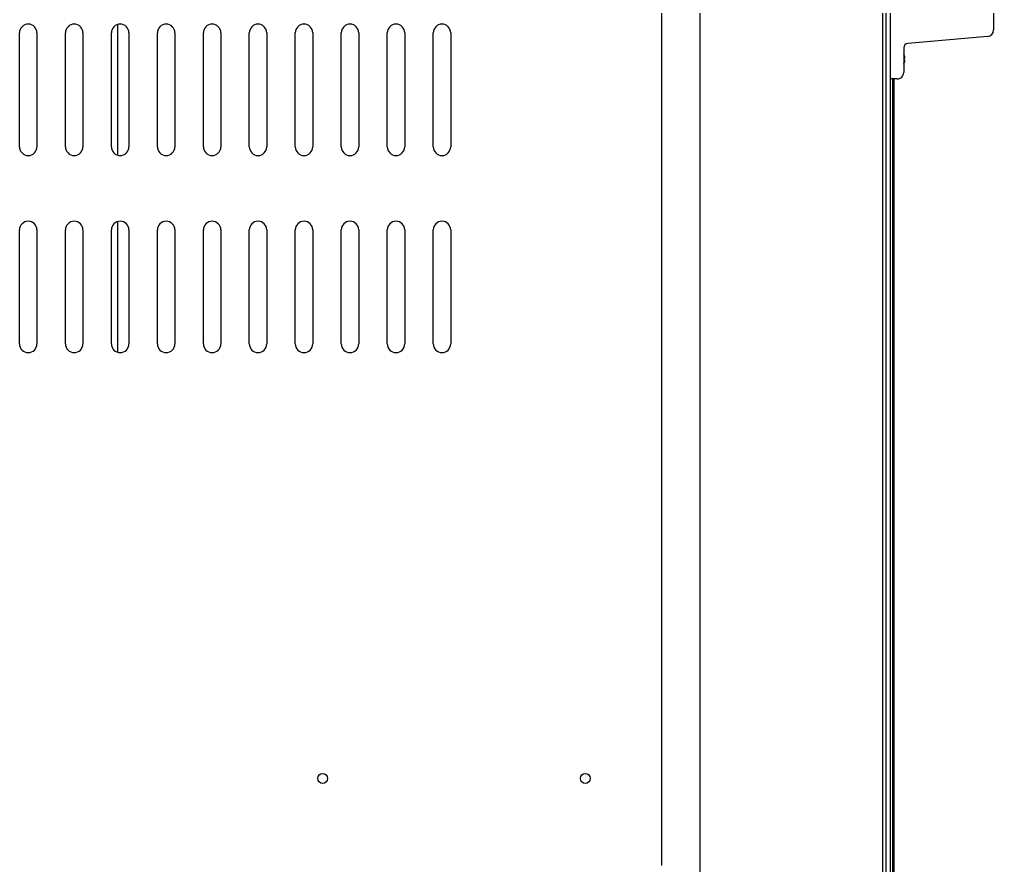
# Model space of a CAD drawing. Header units: millimetres. Extents: x 900 to 7803, y 2935 to 8583.
# Drawn here: x 5076.5 to 5521.5, y 7917.2 to 8303.6 of the extents above; entities that cross this region are included whole.
import ezdxf

# ---------------------------------------------------------------- set-up
doc = ezdxf.new("R2010")
doc.units = ezdxf.units.MM
doc.header["$LTSCALE"] = 676.148
doc.layers.get('0').update_dxf_attribs({"linetype": 'CONTINUOUS'})
doc.layers.add('ASSI', color=7, linetype='CONTINUOUS')
doc.layers.add('GEOM', color=7, linetype='CONTINUOUS')

msp = doc.modelspace()

# ---------------------------------------------------------------- linework, layer by layer
at = {"linetype": 'Continuous'}
for p, q in [((5370.02, 7917.22), (5370.02, 8473.04)), ((5387.52, 7742.22), (5387.52, 8325.29)), ((5471.02, 7742.22), (5471.02, 8323.59))]:
    msp.add_line(p, q, dxfattribs=at)
at = {"color": 7, "linetype": 'Continuous'}
for p, q in [((5472.52, 7742.22), (5472.52, 8325.29)), ((5121.52, 8241.6), (5121.52, 8301.34)), ((5480.52, 8285.97), (5481.01, 8285.97)), ((5481.02, 8286.04), (5481.02, 8286.07)), ((5481.01, 8284.97), (5480.52, 8284.97)), ((5481.02, 8284.9), (5481.01, 8284.97)), ((5121.52, 8151.6), (5121.52, 8211.34))]:
    msp.add_line(p, q, dxfattribs=at)
for centre, radius, start, end in [((5476.41, 8285.29), 4.75, 28.9685, 30.2183), ((5476.42, 8285.29), 4.75, 28.0074, 28.9684), ((5476.42, 8285.29), 4.75, 26.6813, 28.0074), ((5476.42, 8285.29), 4.74, 25.5402, 26.6812), ((5476.42, 8285.29), 4.74, 24.5722, 25.5402), ((5476.43, 8285.3), 4.73, 23.3175, 24.5722), ((5476.43, 8285.3), 4.73, 22.5474, 23.3174), ((5476.44, 8285.3), 4.72, 21.0025, 22.5476), ((5476.45, 8285.3), 4.72, 20.5181, 21.0023), ((5476.46, 8285.31), 4.7, 18.4656, 20.5187), ((5476.48, 8285.31), 4.68, 17.3773, 18.465), ((5476.49, 8285.32), 4.67, 16.3949, 17.3772), ((5476.52, 8285.33), 4.64, 14.3176, 16.3964), ((5479.03, 8286.22), 2.01, 5.1401, 7.2744), ((5479.02, 8286.23), 2.01, 352.7259, 354.7415), ((5479.05, 8286.22), 1.98, 4.2856, 5.1372), ((5479.06, 8286.22), 1.97, 3.0233, 4.286), ((5479.06, 8286.22), 1.97, 355.3984, 356.7833), ((5479.07, 8286.22), 1.96, 1.9964, 3.0228), ((5479.08, 8286.22), 1.95, 0.9261, 1.9964), ((5479.08, 8286.22), 1.95, 358.8459, 0.9258), ((5479.08, 8286.22), 1.96, 357.6233, 358.8455), ((5479.07, 8286.22), 1.96, 356.7841, 357.6235), ((5476.41, 8285.66), 4.75, 329.7816, 331.0315), ((5476.42, 8285.66), 4.75, 331.0316, 331.9926), ((5476.42, 8285.66), 4.75, 331.9926, 333.3187), ((5476.42, 8285.66), 4.74, 333.3188, 334.4598), ((5476.42, 8285.65), 4.74, 334.4598, 335.4278), ((5476.43, 8285.65), 4.73, 335.4278, 336.6825), ((5476.43, 8285.65), 4.73, 336.6826, 337.4526), ((5476.44, 8285.65), 4.72, 337.4524, 338.9975), ((5476.45, 8285.64), 4.72, 338.9977, 339.4819), ((5476.46, 8285.64), 4.7, 339.4813, 341.5344), ((5476.48, 8285.63), 4.68, 341.535, 342.6227), ((5476.49, 8285.63), 4.67, 342.6228, 343.6051), ((5476.52, 8285.62), 4.64, 343.6036, 345.6824), ((5479.03, 8284.73), 2.01, 352.7256, 354.8598), ((5479.05, 8284.72), 1.98, 4.6009, 5.2558), ((5479.06, 8284.72), 1.97, 3.2166, 4.6016), ((5479.06, 8284.72), 1.97, 355.714, 356.9767), ((5479.05, 8284.73), 1.98, 354.8627, 355.7144), ((5479.07, 8284.72), 1.96, 2.3765, 3.2159), ((5479.08, 8284.72), 1.95, 1.1544, 2.3767), ((5479.08, 8284.72), 1.95, 359.0741, 1.1541), ((5479.08, 8284.72), 1.95, 358.0037, 359.0738), ((5479.07, 8284.72), 1.96, 356.9771, 358.0037)]:
    msp.add_arc(centre, radius, start, end, dxfattribs=at)
at = {"layer": 'ASSI', "linetype": 'Continuous'}
for centre in [(5215.02, 7956.97), (5335.02, 7956.97)]:
    msp.add_circle(centre, 2.25, dxfattribs=at)
at = {"layer": 'GEOM', "color": 7, "linetype": 'Continuous'}
for p, q in [((5521.52, 8397.22), (5521.52, 8298.81)), ((5518.78, 8295.82), (5482.34, 8292.63)), ((5480.52, 8290.64), (5480.52, 8279.42)), ((5477.47, 8276.42), (5474.52, 8276.47))]:
    msp.add_line(p, q, dxfattribs=at)
at = {"layer": 'GEOM', "linetype": 'Continuous'}
for p, q in [((5474.52, 7697.02), (5474.52, 8327.96)), ((5076.52, 8245.47), (5076.52, 8297.47)), ((5084.52, 8297.47), (5084.52, 8245.47)), ((5097.52, 8245.47), (5097.52, 8297.47)), ((5105.52, 8297.47), (5105.52, 8245.47)), ((5118.52, 8245.47), (5118.52, 8297.47)), ((5126.52, 8297.47), (5126.52, 8245.47)), ((5139.52, 8245.47), (5139.52, 8297.47)), ((5147.52, 8297.47), (5147.52, 8245.47)), ((5160.52, 8245.47), (5160.52, 8297.47)), ((5168.52, 8297.47), (5168.52, 8245.47)), ((5181.52, 8245.47), (5181.52, 8297.47)), ((5189.52, 8297.47), (5189.52, 8245.47)), ((5202.52, 8245.47), (5202.52, 8297.47)), ((5210.52, 8297.47), (5210.52, 8245.47)), ((5223.52, 8245.47), (5223.52, 8297.47)), ((5231.52, 8297.47), (5231.52, 8245.47)), ((5244.52, 8245.47), (5244.52, 8297.47)), ((5252.52, 8297.47), (5252.52, 8245.47)), ((5265.52, 8245.47), (5265.52, 8297.47)), ((5273.52, 8297.47), (5273.52, 8245.47)), ((5475.34, 8276.46), (5475.34, 7681.97)), ((5476.02, 8276.45), (5476.02, 7678.97)), ((5076.52, 8155.47), (5076.52, 8207.47)), ((5084.52, 8207.47), (5084.52, 8155.47)), ((5097.52, 8155.47), (5097.52, 8207.47)), ((5105.52, 8207.47), (5105.52, 8155.47)), ((5118.52, 8155.47), (5118.52, 8207.47)), ((5126.52, 8207.47), (5126.52, 8155.47)), ((5139.52, 8155.47), (5139.52, 8207.47)), ((5147.52, 8207.47), (5147.52, 8155.47)), ((5160.52, 8155.47), (5160.52, 8207.47)), ((5168.52, 8207.47), (5168.52, 8155.47)), ((5181.52, 8155.47), (5181.52, 8207.47)), ((5189.52, 8207.47), (5189.52, 8155.47)), ((5202.52, 8155.47), (5202.52, 8207.47)), ((5210.52, 8207.47), (5210.52, 8155.47)), ((5223.52, 8155.47), (5223.52, 8207.47)), ((5231.52, 8207.47), (5231.52, 8155.47)), ((5244.52, 8155.47), (5244.52, 8207.47)), ((5252.52, 8207.47), (5252.52, 8155.47)), ((5265.52, 8155.47), (5265.52, 8207.47)), ((5273.52, 8207.47), (5273.52, 8155.47))]:
    msp.add_line(p, q, dxfattribs=at)
for centre, start, end in [((5080.52, 8297.47), 0, 180), ((5101.52, 8297.47), 0, 180), ((5122.52, 8297.47), 0, 180), ((5143.52, 8297.47), 0, 180), ((5164.52, 8297.47), 0, 180), ((5185.52, 8297.47), 0, 180), ((5206.52, 8297.47), 0, 180), ((5227.52, 8297.47), 0, 180), ((5248.52, 8297.47), 0, 180), ((5269.52, 8297.47), 0, 180), ((5080.52, 8245.47), 180, 360), ((5101.52, 8245.47), 180, 360), ((5122.52, 8245.47), 180, 360), ((5143.52, 8245.47), 180, 360), ((5164.52, 8245.47), 180, 360), ((5185.52, 8245.47), 180, 360), ((5206.52, 8245.47), 180, 360), ((5227.52, 8245.47), 180, 360), ((5248.52, 8245.47), 180, 360), ((5269.52, 8245.47), 180, 360), ((5080.52, 8207.47), 0, 180), ((5101.52, 8207.47), 0, 180), ((5122.52, 8207.47), 0, 180), ((5143.52, 8207.47), 0, 180), ((5164.52, 8207.47), 0, 180), ((5185.52, 8207.47), 0, 180), ((5206.52, 8207.47), 0, 180), ((5227.52, 8207.47), 0, 180), ((5248.52, 8207.47), 0, 180), ((5269.52, 8207.47), 0, 180), ((5080.52, 8155.47), 180, 360), ((5101.52, 8155.47), 180, 360), ((5122.52, 8155.47), 180, 360), ((5143.52, 8155.47), 180, 360), ((5164.52, 8155.47), 180, 360), ((5185.52, 8155.47), 180, 360), ((5206.52, 8155.47), 180, 360), ((5227.52, 8155.47), 180, 360), ((5248.52, 8155.47), 180, 360), ((5269.52, 8155.47), 180, 360)]:
    msp.add_arc(centre, 4, start, end, dxfattribs=at)
at = {"layer": 'GEOM', "color": 7, "linetype": 'Continuous'}
for centre, radius, start, end in [((5518.52, 8298.81), 3, 275, 360), ((5482.52, 8290.64), 2, 95, 180), ((5477.52, 8279.42), 3, 269, 360)]:
    msp.add_arc(centre, radius, start, end, dxfattribs=at)

doc.saveas('drawing.dxf')
